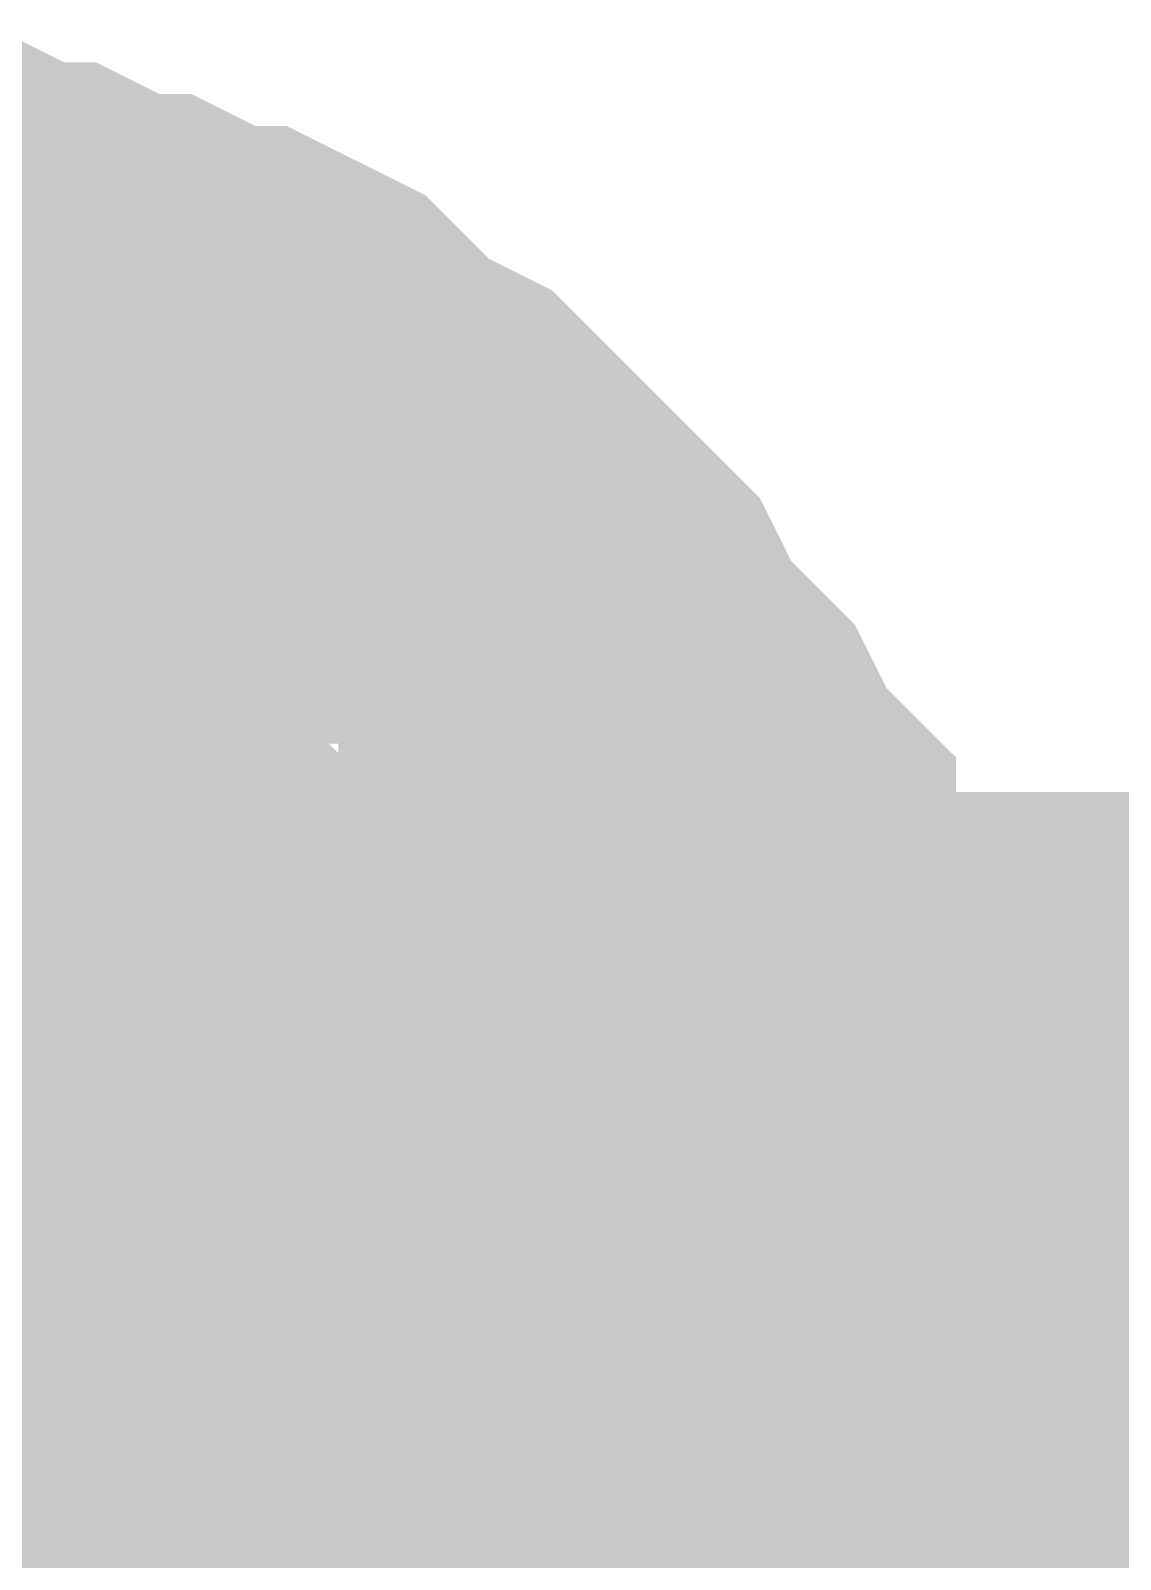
# Model space of a CAD drawing. Header units: inches. Extents: x 0 to 841, y 0 to 594.
# Drawn here: x 295.197 to 295.968, y 62.313 to 63.395 of the extents above; entities that cross this region are included whole.
import ezdxf

# ---------------------------------------------------------------- set-up
doc = ezdxf.new("R2010")
doc.units = ezdxf.units.IN
doc.layers.add('Sheet', color=255, linetype='Continuous')

msp = doc.modelspace()

# ---------------------------------------------------------------- linework, layer by layer
at = {"layer": 'Sheet'}
for points in [[(295.0282, 63.245, 0.2997, 0.2997, 0), (295.0731, 63.245, 0.2997, 0.2997, 0), (295.0956, 63.245, 0.2997, 0.2997, 0), (295.1405, 63.245, 0.2997, 0.2997, 0), (295.1854, 63.2225, 0.2997, 0.2997, 0), (295.2079, 63.2225, 0.2997, 0.2997, 0), (295.2528, 63.2001, 0.2997, 0.2997, 0), (295.2753, 63.2001, 0.2997, 0.2997, 0), (295.3202, 63.1776, 0.2997, 0.2997, 0), (295.3426, 63.1776, 0.2997, 0.2997, 0), (295.3876, 63.1552, 0.2997, 0.2997, 0), (295.41, 63.1327, 0.2997, 0.2997, 0), (295.4325, 63.1103, 0.2997, 0.2997, 0), (295.4774, 63.0878, 0.2997, 0.2997, 0), (295.4998, 63.0653, 0.2997, 0.2997, 0), (295.5223, 63.0429, 0.2997, 0.2997, 0), (295.5448, 63.0204, 0.2997, 0.2997, 0), (295.5672, 62.998, 0.2997, 0.2997, 0), (295.5897, 62.9755, 0.2997, 0.2997, 0), (295.6121, 62.9306, 0.2997, 0.2997, 0), (295.6346, 62.9081, 0.2997, 0.2997, 0), (295.657, 62.8857, 0.2997, 0.2997, 0), (295.6795, 62.8407, 0.2997, 0.2997, 0), (295.702, 62.8183, 0.2997, 0.2997, 0), (295.702, 62.7734, 0.2997, 0.2997, 0), (295.7244, 62.7509, 0.2997, 0.2997, 0), (295.7244, 62.706, 0.2997, 0.2997, 0), (295.7469, 62.6835, 0.2997, 0.2997, 0), (295.7469, 62.6386, 0.2997, 0.2997, 0), (295.7693, 62.5937, 0.2997, 0.2997, 0), (295.7693, 62.5712, 0.2997, 0.2997, 0), (295.7693, 62.5263, 0.2997, 0.2997, 0), (295.7693, 62.4814, 0.2997, 0.2997, 0)], [(295.0282, 63.245, 0.2997, 0.2997, 0), (295.0731, 63.245, 0.2997, 0.2997, 0), (295.0956, 63.245, 0.2997, 0.2997, 0), (295.1405, 63.245, 0.2997, 0.2997, 0), (295.1854, 63.2225, 0.2997, 0.2997, 0), (295.2079, 63.2225, 0.2997, 0.2997, 0), (295.2528, 63.2001, 0.2997, 0.2997, 0), (295.2753, 63.2001, 0.2997, 0.2997, 0), (295.3202, 63.1776, 0.2997, 0.2997, 0), (295.3426, 63.1776, 0.2997, 0.2997, 0), (295.3876, 63.1552, 0.2997, 0.2997, 0), (295.41, 63.1327, 0.2997, 0.2997, 0), (295.4325, 63.1103, 0.2997, 0.2997, 0), (295.4774, 63.0878, 0.2997, 0.2997, 0), (295.4998, 63.0653, 0.2997, 0.2997, 0), (295.5223, 63.0429, 0.2997, 0.2997, 0), (295.5448, 63.0204, 0.2997, 0.2997, 0), (295.5672, 62.998, 0.2997, 0.2997, 0), (295.5897, 62.9755, 0.2997, 0.2997, 0), (295.6121, 62.9306, 0.2997, 0.2997, 0), (295.6346, 62.9081, 0.2997, 0.2997, 0), (295.657, 62.8857, 0.2997, 0.2997, 0), (295.6795, 62.8407, 0.2997, 0.2997, 0), (295.702, 62.8183, 0.2997, 0.2997, 0), (295.702, 62.7734, 0.2997, 0.2997, 0), (295.7244, 62.7509, 0.2997, 0.2997, 0), (295.7244, 62.706, 0.2997, 0.2997, 0), (295.7469, 62.6835, 0.2997, 0.2997, 0), (295.7469, 62.6386, 0.2997, 0.2997, 0), (295.7693, 62.5937, 0.2997, 0.2997, 0), (295.7693, 62.5712, 0.2997, 0.2997, 0), (295.7693, 62.5263, 0.2997, 0.2997, 0), (295.7693, 62.4814, 0.2997, 0.2997, 0)], [(295.0282, 63.245, 0.2997, 0.2997, 0), (295.0731, 63.245, 0.2997, 0.2997, 0), (295.0956, 63.245, 0.2997, 0.2997, 0), (295.1405, 63.245, 0.2997, 0.2997, 0), (295.1854, 63.2225, 0.2997, 0.2997, 0), (295.2079, 63.2225, 0.2997, 0.2997, 0), (295.2528, 63.2001, 0.2997, 0.2997, 0), (295.2753, 63.2001, 0.2997, 0.2997, 0), (295.3202, 63.1776, 0.2997, 0.2997, 0), (295.3426, 63.1776, 0.2997, 0.2997, 0), (295.3876, 63.1552, 0.2997, 0.2997, 0), (295.41, 63.1327, 0.2997, 0.2997, 0), (295.4325, 63.1103, 0.2997, 0.2997, 0), (295.4774, 63.0878, 0.2997, 0.2997, 0), (295.4998, 63.0653, 0.2997, 0.2997, 0), (295.5223, 63.0429, 0.2997, 0.2997, 0), (295.5448, 63.0204, 0.2997, 0.2997, 0), (295.5672, 62.998, 0.2997, 0.2997, 0), (295.5897, 62.9755, 0.2997, 0.2997, 0), (295.6121, 62.9306, 0.2997, 0.2997, 0), (295.6346, 62.9081, 0.2997, 0.2997, 0), (295.657, 62.8857, 0.2997, 0.2997, 0), (295.6795, 62.8407, 0.2997, 0.2997, 0), (295.702, 62.8183, 0.2997, 0.2997, 0), (295.702, 62.7734, 0.2997, 0.2997, 0), (295.7244, 62.7509, 0.2997, 0.2997, 0), (295.7244, 62.706, 0.2997, 0.2997, 0), (295.7469, 62.6835, 0.2997, 0.2997, 0), (295.7469, 62.6386, 0.2997, 0.2997, 0), (295.7693, 62.5937, 0.2997, 0.2997, 0), (295.7693, 62.5712, 0.2997, 0.2997, 0), (295.7693, 62.5263, 0.2997, 0.2997, 0), (295.7693, 62.4814, 0.2997, 0.2997, 0)], [(295.0282, 63.245, 0.2997, 0.2997, 0), (295.0731, 63.245, 0.2997, 0.2997, 0), (295.0956, 63.245, 0.2997, 0.2997, 0), (295.1405, 63.245, 0.2997, 0.2997, 0), (295.1854, 63.2225, 0.2997, 0.2997, 0), (295.2079, 63.2225, 0.2997, 0.2997, 0), (295.2528, 63.2001, 0.2997, 0.2997, 0), (295.2753, 63.2001, 0.2997, 0.2997, 0), (295.3202, 63.1776, 0.2997, 0.2997, 0), (295.3426, 63.1776, 0.2997, 0.2997, 0), (295.3876, 63.1552, 0.2997, 0.2997, 0), (295.41, 63.1327, 0.2997, 0.2997, 0), (295.4325, 63.1103, 0.2997, 0.2997, 0), (295.4774, 63.0878, 0.2997, 0.2997, 0), (295.4998, 63.0653, 0.2997, 0.2997, 0), (295.5223, 63.0429, 0.2997, 0.2997, 0), (295.5448, 63.0204, 0.2997, 0.2997, 0), (295.5672, 62.998, 0.2997, 0.2997, 0), (295.5897, 62.9755, 0.2997, 0.2997, 0), (295.6121, 62.9306, 0.2997, 0.2997, 0), (295.6346, 62.9081, 0.2997, 0.2997, 0), (295.657, 62.8857, 0.2997, 0.2997, 0), (295.6795, 62.8407, 0.2997, 0.2997, 0), (295.702, 62.8183, 0.2997, 0.2997, 0), (295.702, 62.7734, 0.2997, 0.2997, 0), (295.7244, 62.7509, 0.2997, 0.2997, 0), (295.7244, 62.706, 0.2997, 0.2997, 0), (295.7469, 62.6835, 0.2997, 0.2997, 0), (295.7469, 62.6386, 0.2997, 0.2997, 0), (295.7693, 62.5937, 0.2997, 0.2997, 0), (295.7693, 62.5712, 0.2997, 0.2997, 0), (295.7693, 62.5263, 0.2997, 0.2997, 0), (295.7693, 62.4814, 0.2997, 0.2997, 0)], [(295.1405, 63.245, 0.0991, 0.0991, 0), (295.1854, 63.2225, 0.0991, 0.0991, 0), (295.2079, 63.2225, 0.0991, 0.0991, 0), (295.2528, 63.2001, 0.0991, 0.0991, 0), (295.2753, 63.2001, 0.0991, 0.0991, 0), (295.3202, 63.1776, 0.0991, 0.0991, 0), (295.3426, 63.1776, 0.0991, 0.0991, 0), (295.3876, 63.1552, 0.0991, 0.0991, 0), (295.41, 63.1327, 0.0991, 0.0991, 0), (295.4325, 63.1103, 0.0991, 0.0991, 0), (295.4774, 63.0878, 0.0991, 0.0991, 0), (295.4998, 63.0653, 0.0991, 0.0991, 0), (295.5223, 63.0429, 0.0991, 0.0991, 0), (295.5448, 63.0204, 0.0991, 0.0991, 0), (295.5672, 62.998, 0.0991, 0.0991, 0), (295.5897, 62.9755, 0.0991, 0.0991, 0), (295.6121, 62.9306, 0.0991, 0.0991, 0), (295.6346, 62.9081, 0.0991, 0.0991, 0), (295.657, 62.8857, 0.0991, 0.0991, 0), (295.6795, 62.8407, 0.0991, 0.0991, 0), (295.702, 62.8183, 0.0991, 0.0991, 0), (295.702, 62.7734, 0.0991, 0.0991, 0), (295.7244, 62.7509, 0.0991, 0.0991, 0), (295.7244, 62.706, 0.0991, 0.0991, 0), (295.7469, 62.6835, 0.0991, 0.0991, 0), (295.7469, 62.6386, 0.0991, 0.0991, 0), (295.7693, 62.5937, 0.0991, 0.0991, 0), (295.7693, 62.5712, 0.0991, 0.0991, 0), (295.7693, 62.5263, 0.0991, 0.0991, 0), (295.7693, 62.4814, 0.0991, 0.0991, 0)], [(295.1405, 63.245, 0.0991, 0.0991, 0), (295.1854, 63.2225, 0.0991, 0.0991, 0), (295.2079, 63.2225, 0.0991, 0.0991, 0), (295.2528, 63.2001, 0.0991, 0.0991, 0), (295.2753, 63.2001, 0.0991, 0.0991, 0), (295.3202, 63.1776, 0.0991, 0.0991, 0), (295.3426, 63.1776, 0.0991, 0.0991, 0), (295.3876, 63.1552, 0.0991, 0.0991, 0), (295.41, 63.1327, 0.0991, 0.0991, 0), (295.4325, 63.1103, 0.0991, 0.0991, 0), (295.4774, 63.0878, 0.0991, 0.0991, 0), (295.4998, 63.0653, 0.0991, 0.0991, 0), (295.5223, 63.0429, 0.0991, 0.0991, 0), (295.5448, 63.0204, 0.0991, 0.0991, 0), (295.5672, 62.998, 0.0991, 0.0991, 0), (295.5897, 62.9755, 0.0991, 0.0991, 0), (295.6121, 62.9306, 0.0991, 0.0991, 0), (295.6346, 62.9081, 0.0991, 0.0991, 0), (295.657, 62.8857, 0.0991, 0.0991, 0), (295.6795, 62.8407, 0.0991, 0.0991, 0), (295.702, 62.8183, 0.0991, 0.0991, 0), (295.702, 62.7734, 0.0991, 0.0991, 0), (295.7244, 62.7509, 0.0991, 0.0991, 0), (295.7244, 62.706, 0.0991, 0.0991, 0), (295.7469, 62.6835, 0.0991, 0.0991, 0), (295.7469, 62.6386, 0.0991, 0.0991, 0), (295.7693, 62.5937, 0.0991, 0.0991, 0), (295.7693, 62.5712, 0.0991, 0.0991, 0), (295.7693, 62.5263, 0.0991, 0.0991, 0), (295.7693, 62.4814, 0.0991, 0.0991, 0)], [(295.1405, 63.245, 0.0991, 0.0991, 0), (295.1854, 63.2225, 0.0991, 0.0991, 0), (295.2079, 63.2225, 0.0991, 0.0991, 0), (295.2528, 63.2001, 0.0991, 0.0991, 0), (295.2753, 63.2001, 0.0991, 0.0991, 0), (295.3202, 63.1776, 0.0991, 0.0991, 0), (295.3426, 63.1776, 0.0991, 0.0991, 0), (295.3876, 63.1552, 0.0991, 0.0991, 0), (295.41, 63.1327, 0.0991, 0.0991, 0), (295.4325, 63.1103, 0.0991, 0.0991, 0), (295.4774, 63.0878, 0.0991, 0.0991, 0), (295.4998, 63.0653, 0.0991, 0.0991, 0), (295.5223, 63.0429, 0.0991, 0.0991, 0), (295.5448, 63.0204, 0.0991, 0.0991, 0), (295.5672, 62.998, 0.0991, 0.0991, 0), (295.5897, 62.9755, 0.0991, 0.0991, 0), (295.6121, 62.9306, 0.0991, 0.0991, 0), (295.6346, 62.9081, 0.0991, 0.0991, 0), (295.657, 62.8857, 0.0991, 0.0991, 0), (295.6795, 62.8407, 0.0991, 0.0991, 0), (295.702, 62.8183, 0.0991, 0.0991, 0), (295.702, 62.7734, 0.0991, 0.0991, 0), (295.7244, 62.7509, 0.0991, 0.0991, 0), (295.7244, 62.706, 0.0991, 0.0991, 0), (295.7469, 62.6835, 0.0991, 0.0991, 0), (295.7469, 62.6386, 0.0991, 0.0991, 0), (295.7693, 62.5937, 0.0991, 0.0991, 0), (295.7693, 62.5712, 0.0991, 0.0991, 0), (295.7693, 62.5263, 0.0991, 0.0991, 0), (295.7693, 62.4814, 0.0991, 0.0991, 0)], [(295.1405, 63.245, 0.0991, 0.0991, 0), (295.1854, 63.2225, 0.0991, 0.0991, 0), (295.2079, 63.2225, 0.0991, 0.0991, 0), (295.2528, 63.2001, 0.0991, 0.0991, 0), (295.2753, 63.2001, 0.0991, 0.0991, 0), (295.3202, 63.1776, 0.0991, 0.0991, 0), (295.3426, 63.1776, 0.0991, 0.0991, 0), (295.3876, 63.1552, 0.0991, 0.0991, 0), (295.41, 63.1327, 0.0991, 0.0991, 0), (295.4325, 63.1103, 0.0991, 0.0991, 0), (295.4774, 63.0878, 0.0991, 0.0991, 0), (295.4998, 63.0653, 0.0991, 0.0991, 0), (295.5223, 63.0429, 0.0991, 0.0991, 0), (295.5448, 63.0204, 0.0991, 0.0991, 0), (295.5672, 62.998, 0.0991, 0.0991, 0), (295.5897, 62.9755, 0.0991, 0.0991, 0), (295.6121, 62.9306, 0.0991, 0.0991, 0), (295.6346, 62.9081, 0.0991, 0.0991, 0), (295.657, 62.8857, 0.0991, 0.0991, 0), (295.6795, 62.8407, 0.0991, 0.0991, 0), (295.702, 62.8183, 0.0991, 0.0991, 0), (295.702, 62.7734, 0.0991, 0.0991, 0), (295.7244, 62.7509, 0.0991, 0.0991, 0), (295.7244, 62.706, 0.0991, 0.0991, 0), (295.7469, 62.6835, 0.0991, 0.0991, 0), (295.7469, 62.6386, 0.0991, 0.0991, 0), (295.7693, 62.5937, 0.0991, 0.0991, 0), (295.7693, 62.5712, 0.0991, 0.0991, 0), (295.7693, 62.5263, 0.0991, 0.0991, 0), (295.7693, 62.4814, 0.0991, 0.0991, 0)], [(295.0282, 62.998, 0.2997, 0.2997, 0), (295.0507, 62.998, 0.2997, 0.2997, 0), (295.0731, 62.998, 0.2997, 0.2997, 0), (295.0956, 62.998, 0.2997, 0.2997, 0), (295.1181, 62.998, 0.2997, 0.2997, 0), (295.1405, 62.9755, 0.2997, 0.2997, 0), (295.163, 62.9755, 0.2997, 0.2997, 0), (295.2079, 62.9755, 0.2997, 0.2997, 0), (295.2303, 62.953, 0.2997, 0.2997, 0), (295.2303, 62.953, 0.2997, 0.2997, 0), (295.2528, 62.9306, 0.2997, 0.2997, 0), (295.2753, 62.9306, 0.2997, 0.2997, 0), (295.2977, 62.9081, 0.2997, 0.2997, 0), (295.3202, 62.9081, 0.2997, 0.2997, 0), (295.3426, 62.8857, 0.2997, 0.2997, 0), (295.3651, 62.8632, 0.2997, 0.2997, 0), (295.3651, 62.8407, 0.2997, 0.2997, 0), (295.3876, 62.8407, 0.2997, 0.2997, 0), (295.41, 62.8183, 0.2997, 0.2997, 0), (295.4325, 62.7958, 0.2997, 0.2997, 0), (295.4325, 62.7734, 0.2997, 0.2997, 0), (295.4549, 62.7509, 0.2997, 0.2997, 0), (295.4549, 62.7284, 0.2997, 0.2997, 0), (295.4774, 62.706, 0.2997, 0.2997, 0), (295.4774, 62.6835, 0.2997, 0.2997, 0), (295.4998, 62.6611, 0.2997, 0.2997, 0), (295.4998, 62.6386, 0.2997, 0.2997, 0), (295.4998, 62.6162, 0.2997, 0.2997, 0), (295.5223, 62.5937, 0.2997, 0.2997, 0), (295.5223, 62.5712, 0.2997, 0.2997, 0), (295.5223, 62.5263, 0.2997, 0.2997, 0), (295.5223, 62.5039, 0.2997, 0.2997, 0), (295.5223, 62.4814, 0.2997, 0.2997, 0)], [(295.0282, 62.998, 0.2997, 0.2997, 0), (295.0507, 62.998, 0.2997, 0.2997, 0), (295.0731, 62.998, 0.2997, 0.2997, 0), (295.0956, 62.998, 0.2997, 0.2997, 0), (295.1181, 62.998, 0.2997, 0.2997, 0), (295.1405, 62.9755, 0.2997, 0.2997, 0), (295.163, 62.9755, 0.2997, 0.2997, 0), (295.2079, 62.9755, 0.2997, 0.2997, 0), (295.2303, 62.953, 0.2997, 0.2997, 0), (295.2303, 62.953, 0.2997, 0.2997, 0), (295.2528, 62.9306, 0.2997, 0.2997, 0), (295.2753, 62.9306, 0.2997, 0.2997, 0), (295.2977, 62.9081, 0.2997, 0.2997, 0), (295.3202, 62.9081, 0.2997, 0.2997, 0), (295.3426, 62.8857, 0.2997, 0.2997, 0), (295.3651, 62.8632, 0.2997, 0.2997, 0), (295.3651, 62.8407, 0.2997, 0.2997, 0), (295.3876, 62.8407, 0.2997, 0.2997, 0), (295.41, 62.8183, 0.2997, 0.2997, 0), (295.4325, 62.7958, 0.2997, 0.2997, 0), (295.4325, 62.7734, 0.2997, 0.2997, 0), (295.4549, 62.7509, 0.2997, 0.2997, 0), (295.4549, 62.7284, 0.2997, 0.2997, 0), (295.4774, 62.706, 0.2997, 0.2997, 0), (295.4774, 62.6835, 0.2997, 0.2997, 0), (295.4998, 62.6611, 0.2997, 0.2997, 0), (295.4998, 62.6386, 0.2997, 0.2997, 0), (295.4998, 62.6162, 0.2997, 0.2997, 0), (295.5223, 62.5937, 0.2997, 0.2997, 0), (295.5223, 62.5712, 0.2997, 0.2997, 0), (295.5223, 62.5263, 0.2997, 0.2997, 0), (295.5223, 62.5039, 0.2997, 0.2997, 0), (295.5223, 62.4814, 0.2997, 0.2997, 0)], [(295.0282, 62.998, 0.2997, 0.2997, 0), (295.0507, 62.998, 0.2997, 0.2997, 0), (295.0731, 62.998, 0.2997, 0.2997, 0), (295.0956, 62.998, 0.2997, 0.2997, 0), (295.1181, 62.998, 0.2997, 0.2997, 0), (295.1405, 62.9755, 0.2997, 0.2997, 0), (295.163, 62.9755, 0.2997, 0.2997, 0), (295.2079, 62.9755, 0.2997, 0.2997, 0), (295.2303, 62.953, 0.2997, 0.2997, 0), (295.2303, 62.953, 0.2997, 0.2997, 0), (295.2528, 62.9306, 0.2997, 0.2997, 0), (295.2753, 62.9306, 0.2997, 0.2997, 0), (295.2977, 62.9081, 0.2997, 0.2997, 0), (295.3202, 62.9081, 0.2997, 0.2997, 0), (295.3426, 62.8857, 0.2997, 0.2997, 0), (295.3651, 62.8632, 0.2997, 0.2997, 0), (295.3651, 62.8407, 0.2997, 0.2997, 0), (295.3876, 62.8407, 0.2997, 0.2997, 0), (295.41, 62.8183, 0.2997, 0.2997, 0), (295.4325, 62.7958, 0.2997, 0.2997, 0), (295.4325, 62.7734, 0.2997, 0.2997, 0), (295.4549, 62.7509, 0.2997, 0.2997, 0), (295.4549, 62.7284, 0.2997, 0.2997, 0), (295.4774, 62.706, 0.2997, 0.2997, 0), (295.4774, 62.6835, 0.2997, 0.2997, 0), (295.4998, 62.6611, 0.2997, 0.2997, 0), (295.4998, 62.6386, 0.2997, 0.2997, 0), (295.4998, 62.6162, 0.2997, 0.2997, 0), (295.5223, 62.5937, 0.2997, 0.2997, 0), (295.5223, 62.5712, 0.2997, 0.2997, 0), (295.5223, 62.5263, 0.2997, 0.2997, 0), (295.5223, 62.5039, 0.2997, 0.2997, 0), (295.5223, 62.4814, 0.2997, 0.2997, 0)], [(295.1405, 62.9755, 0.0991, 0.0991, 0), (295.163, 62.9755, 0.0991, 0.0991, 0), (295.2079, 62.9755, 0.0991, 0.0991, 0), (295.2303, 62.953, 0.0991, 0.0991, 0), (295.2303, 62.953, 0.0991, 0.0991, 0), (295.2528, 62.9306, 0.0991, 0.0991, 0), (295.2753, 62.9306, 0.0991, 0.0991, 0), (295.2977, 62.9081, 0.0991, 0.0991, 0), (295.3202, 62.9081, 0.0991, 0.0991, 0), (295.3426, 62.8857, 0.0991, 0.0991, 0), (295.3651, 62.8632, 0.0991, 0.0991, 0), (295.3651, 62.8407, 0.0991, 0.0991, 0), (295.3876, 62.8407, 0.0991, 0.0991, 0), (295.41, 62.8183, 0.0991, 0.0991, 0), (295.4325, 62.7958, 0.0991, 0.0991, 0), (295.4325, 62.7734, 0.0991, 0.0991, 0), (295.4549, 62.7509, 0.0991, 0.0991, 0), (295.4549, 62.7284, 0.0991, 0.0991, 0), (295.4774, 62.706, 0.0991, 0.0991, 0), (295.4774, 62.6835, 0.0991, 0.0991, 0), (295.4998, 62.6611, 0.0991, 0.0991, 0), (295.4998, 62.6386, 0.0991, 0.0991, 0), (295.4998, 62.6162, 0.0991, 0.0991, 0), (295.5223, 62.5937, 0.0991, 0.0991, 0), (295.5223, 62.5712, 0.0991, 0.0991, 0), (295.5223, 62.5263, 0.0991, 0.0991, 0), (295.5223, 62.5039, 0.0991, 0.0991, 0), (295.5223, 62.4814, 0.0991, 0.0991, 0)], [(295.1405, 62.9755, 0.0991, 0.0991, 0), (295.163, 62.9755, 0.0991, 0.0991, 0), (295.2079, 62.9755, 0.0991, 0.0991, 0), (295.2303, 62.953, 0.0991, 0.0991, 0), (295.2303, 62.953, 0.0991, 0.0991, 0), (295.2528, 62.9306, 0.0991, 0.0991, 0), (295.2753, 62.9306, 0.0991, 0.0991, 0), (295.2977, 62.9081, 0.0991, 0.0991, 0), (295.3202, 62.9081, 0.0991, 0.0991, 0), (295.3426, 62.8857, 0.0991, 0.0991, 0), (295.3651, 62.8632, 0.0991, 0.0991, 0), (295.3651, 62.8407, 0.0991, 0.0991, 0), (295.3876, 62.8407, 0.0991, 0.0991, 0), (295.41, 62.8183, 0.0991, 0.0991, 0), (295.4325, 62.7958, 0.0991, 0.0991, 0), (295.4325, 62.7734, 0.0991, 0.0991, 0), (295.4549, 62.7509, 0.0991, 0.0991, 0), (295.4549, 62.7284, 0.0991, 0.0991, 0), (295.4774, 62.706, 0.0991, 0.0991, 0), (295.4774, 62.6835, 0.0991, 0.0991, 0), (295.4998, 62.6611, 0.0991, 0.0991, 0), (295.4998, 62.6386, 0.0991, 0.0991, 0), (295.4998, 62.6162, 0.0991, 0.0991, 0), (295.5223, 62.5937, 0.0991, 0.0991, 0), (295.5223, 62.5712, 0.0991, 0.0991, 0), (295.5223, 62.5263, 0.0991, 0.0991, 0), (295.5223, 62.5039, 0.0991, 0.0991, 0), (295.5223, 62.4814, 0.0991, 0.0991, 0)], [(295.1405, 62.9755, 0.0991, 0.0991, 0), (295.163, 62.9755, 0.0991, 0.0991, 0), (295.2079, 62.9755, 0.0991, 0.0991, 0), (295.2303, 62.953, 0.0991, 0.0991, 0), (295.2303, 62.953, 0.0991, 0.0991, 0), (295.2528, 62.9306, 0.0991, 0.0991, 0), (295.2753, 62.9306, 0.0991, 0.0991, 0), (295.2977, 62.9081, 0.0991, 0.0991, 0), (295.3202, 62.9081, 0.0991, 0.0991, 0), (295.3426, 62.8857, 0.0991, 0.0991, 0), (295.3651, 62.8632, 0.0991, 0.0991, 0), (295.3651, 62.8407, 0.0991, 0.0991, 0), (295.3876, 62.8407, 0.0991, 0.0991, 0), (295.41, 62.8183, 0.0991, 0.0991, 0), (295.4325, 62.7958, 0.0991, 0.0991, 0), (295.4325, 62.7734, 0.0991, 0.0991, 0), (295.4549, 62.7509, 0.0991, 0.0991, 0), (295.4549, 62.7284, 0.0991, 0.0991, 0), (295.4774, 62.706, 0.0991, 0.0991, 0), (295.4774, 62.6835, 0.0991, 0.0991, 0), (295.4998, 62.6611, 0.0991, 0.0991, 0), (295.4998, 62.6386, 0.0991, 0.0991, 0), (295.4998, 62.6162, 0.0991, 0.0991, 0), (295.5223, 62.5937, 0.0991, 0.0991, 0), (295.5223, 62.5712, 0.0991, 0.0991, 0), (295.5223, 62.5263, 0.0991, 0.0991, 0), (295.5223, 62.5039, 0.0991, 0.0991, 0), (295.5223, 62.4814, 0.0991, 0.0991, 0)], [(290.0201, 62.4814, 0.7493, 0.7493, 0), (295.0282, 62.4814, 0.7493, 0.7493, 0)], [(295.0282, 62.4814, 0.7493, 0.7493, 0), (295.0282, 59.9884, 0.7493, 0.7493, 0)], [(310.0076, 62.4814, 0.7493, 0.7493, 0), (295.0282, 62.4814, 0.7493, 0.7493, 0)], [(295.5223, 62.4814, 0.2997, 0.2997, 0), (295.5223, 62.4589, 0.2997, 0.2997, 0), (295.5223, 62.4365, 0.2997, 0.2997, 0), (295.5223, 62.414, 0.2997, 0.2997, 0), (295.5223, 62.3916, 0.2997, 0.2997, 0), (295.4998, 62.3691, 0.2997, 0.2997, 0), (295.4998, 62.3466, 0.2997, 0.2997, 0), (295.4998, 62.3017, 0.2997, 0.2997, 0), (295.4774, 62.3017, 0.2997, 0.2997, 0), (295.4774, 62.2793, 0.2997, 0.2997, 0), (295.4549, 62.2568, 0.2997, 0.2997, 0), (295.4549, 62.2343, 0.2997, 0.2997, 0), (295.4325, 62.2119, 0.2997, 0.2997, 0), (295.4325, 62.1894, 0.2997, 0.2997, 0), (295.41, 62.167, 0.2997, 0.2997, 0), (295.3876, 62.1445, 0.2997, 0.2997, 0)], [(295.5223, 62.4814, 0.2997, 0.2997, 0), (295.5223, 62.4589, 0.2997, 0.2997, 0), (295.5223, 62.4365, 0.2997, 0.2997, 0), (295.5223, 62.414, 0.2997, 0.2997, 0), (295.5223, 62.3916, 0.2997, 0.2997, 0), (295.4998, 62.3691, 0.2997, 0.2997, 0), (295.4998, 62.3466, 0.2997, 0.2997, 0), (295.4998, 62.3017, 0.2997, 0.2997, 0), (295.4774, 62.3017, 0.2997, 0.2997, 0), (295.4774, 62.2793, 0.2997, 0.2997, 0), (295.4549, 62.2568, 0.2997, 0.2997, 0), (295.4549, 62.2343, 0.2997, 0.2997, 0), (295.4325, 62.2119, 0.2997, 0.2997, 0), (295.4325, 62.1894, 0.2997, 0.2997, 0), (295.41, 62.167, 0.2997, 0.2997, 0), (295.3876, 62.1445, 0.2997, 0.2997, 0)], [(295.5223, 62.4814, 0.2997, 0.2997, 0), (295.5223, 62.4589, 0.2997, 0.2997, 0), (295.5223, 62.4365, 0.2997, 0.2997, 0), (295.5223, 62.414, 0.2997, 0.2997, 0), (295.5223, 62.3916, 0.2997, 0.2997, 0), (295.4998, 62.3691, 0.2997, 0.2997, 0), (295.4998, 62.3466, 0.2997, 0.2997, 0), (295.4998, 62.3017, 0.2997, 0.2997, 0), (295.4774, 62.3017, 0.2997, 0.2997, 0), (295.4774, 62.2793, 0.2997, 0.2997, 0), (295.4549, 62.2568, 0.2997, 0.2997, 0), (295.4549, 62.2343, 0.2997, 0.2997, 0), (295.4325, 62.2119, 0.2997, 0.2997, 0), (295.4325, 62.1894, 0.2997, 0.2997, 0), (295.41, 62.167, 0.2997, 0.2997, 0), (295.3876, 62.1445, 0.2997, 0.2997, 0)], [(295.5223, 62.4814, 0.2997, 0.2997, 0), (295.5223, 62.4814, 0.2997, 0.2997, 0), (295.5223, 62.4814, 0.2997, 0.2997, 0), (295.5223, 62.4814, 0.2997, 0.2997, 0), (295.5223, 62.4814, 0.2997, 0.2997, 0), (295.5223, 62.4814, 0.2997, 0.2997, 0), (295.5223, 62.4814, 0.2997, 0.2997, 0), (295.5223, 62.4814, 0.2997, 0.2997, 0), (295.5223, 62.4814, 0.2997, 0.2997, 0), (295.5223, 62.4814, 0.2997, 0.2997, 0), (295.5223, 62.4814, 0.2997, 0.2997, 0), (295.5223, 62.4814, 0.2997, 0.2997, 0), (295.5223, 62.4814, 0.2997, 0.2997, 0), (295.5223, 62.4814, 0.2997, 0.2997, 0), (295.5223, 62.4814, 0.2997, 0.2997, 0), (295.5223, 62.4814, 0.2997, 0.2997, 0), (295.5223, 62.4814, 0.2997, 0.2997, 0), (295.5223, 62.4814, 0.2997, 0.2997, 0), (295.5223, 62.4814, 0.2997, 0.2997, 0), (295.5223, 62.4814, 0.2997, 0.2997, 0), (295.5223, 62.4814, 0.2997, 0.2997, 0), (295.5223, 62.4814, 0.2997, 0.2997, 0), (295.5223, 62.4814, 0.2997, 0.2997, 0), (295.5223, 62.4814, 0.2997, 0.2997, 0), (295.5223, 62.4814, 0.2997, 0.2997, 0), (295.5223, 62.4814, 0.2997, 0.2997, 0), (295.5223, 62.4814, 0.2997, 0.2997, 0), (295.5223, 62.4814, 0.2997, 0.2997, 0), (295.5223, 62.4814, 0.2997, 0.2997, 0), (295.5223, 62.4814, 0.2997, 0.2997, 0), (295.5223, 62.4814, 0.2997, 0.2997, 0), (295.5223, 62.4814, 0.2997, 0.2997, 0), (295.5223, 62.4814, 0.2997, 0.2997, 0)], [(295.5223, 62.4814, 0.2997, 0.2997, 0), (295.5223, 62.4814, 0.2997, 0.2997, 0)], [(295.5223, 62.4814, 0.2997, 0.2997, 0), (295.5223, 62.4814, 0.2997, 0.2997, 0), (295.5223, 62.4814, 0.2997, 0.2997, 0), (295.5223, 62.4814, 0.2997, 0.2997, 0), (295.5223, 62.4814, 0.2997, 0.2997, 0), (295.5223, 62.4814, 0.2997, 0.2997, 0), (295.5223, 62.4814, 0.2997, 0.2997, 0), (295.5223, 62.4814, 0.2997, 0.2997, 0), (295.5223, 62.4814, 0.2997, 0.2997, 0), (295.5223, 62.4814, 0.2997, 0.2997, 0), (295.5223, 62.4814, 0.2997, 0.2997, 0), (295.5223, 62.4814, 0.2997, 0.2997, 0), (295.5223, 62.4814, 0.2997, 0.2997, 0), (295.5223, 62.4814, 0.2997, 0.2997, 0), (295.5223, 62.4814, 0.2997, 0.2997, 0), (295.5223, 62.4814, 0.2997, 0.2997, 0), (295.5223, 62.4814, 0.2997, 0.2997, 0), (295.5223, 62.4814, 0.2997, 0.2997, 0), (295.5223, 62.4814, 0.2997, 0.2997, 0), (295.5223, 62.4814, 0.2997, 0.2997, 0), (295.5223, 62.4814, 0.2997, 0.2997, 0), (295.5223, 62.4814, 0.2997, 0.2997, 0), (295.5223, 62.4814, 0.2997, 0.2997, 0), (295.5223, 62.4814, 0.2997, 0.2997, 0), (295.5223, 62.4814, 0.2997, 0.2997, 0), (295.5223, 62.4814, 0.2997, 0.2997, 0), (295.5223, 62.4814, 0.2997, 0.2997, 0), (295.5223, 62.4814, 0.2997, 0.2997, 0), (295.5223, 62.4814, 0.2997, 0.2997, 0), (295.5223, 62.4814, 0.2997, 0.2997, 0), (295.5223, 62.4814, 0.2997, 0.2997, 0), (295.5223, 62.4814, 0.2997, 0.2997, 0), (295.5223, 62.4814, 0.2997, 0.2997, 0)], [(295.5223, 62.4814, 0.2997, 0.2997, 0), (295.5223, 62.4814, 0.2997, 0.2997, 0)], [(295.5223, 62.4814, 0.2997, 0.2997, 0), (295.5223, 62.4814, 0.2997, 0.2997, 0), (295.5223, 62.4814, 0.2997, 0.2997, 0), (295.5223, 62.4814, 0.2997, 0.2997, 0), (295.5223, 62.4814, 0.2997, 0.2997, 0), (295.5223, 62.4814, 0.2997, 0.2997, 0), (295.5223, 62.4814, 0.2997, 0.2997, 0), (295.5223, 62.4814, 0.2997, 0.2997, 0), (295.5223, 62.4814, 0.2997, 0.2997, 0), (295.5223, 62.4814, 0.2997, 0.2997, 0), (295.5223, 62.4814, 0.2997, 0.2997, 0), (295.5223, 62.4814, 0.2997, 0.2997, 0), (295.5223, 62.4814, 0.2997, 0.2997, 0), (295.5223, 62.4814, 0.2997, 0.2997, 0), (295.5223, 62.4814, 0.2997, 0.2997, 0), (295.5223, 62.4814, 0.2997, 0.2997, 0), (295.5223, 62.4814, 0.2997, 0.2997, 0), (295.5223, 62.4814, 0.2997, 0.2997, 0), (295.5223, 62.4814, 0.2997, 0.2997, 0), (295.5223, 62.4814, 0.2997, 0.2997, 0), (295.5223, 62.4814, 0.2997, 0.2997, 0), (295.5223, 62.4814, 0.2997, 0.2997, 0), (295.5223, 62.4814, 0.2997, 0.2997, 0), (295.5223, 62.4814, 0.2997, 0.2997, 0), (295.5223, 62.4814, 0.2997, 0.2997, 0), (295.5223, 62.4814, 0.2997, 0.2997, 0), (295.5223, 62.4814, 0.2997, 0.2997, 0), (295.5223, 62.4814, 0.2997, 0.2997, 0), (295.5223, 62.4814, 0.2997, 0.2997, 0), (295.5223, 62.4814, 0.2997, 0.2997, 0), (295.5223, 62.4814, 0.2997, 0.2997, 0), (295.5223, 62.4814, 0.2997, 0.2997, 0), (295.5223, 62.4814, 0.2997, 0.2997, 0)], [(295.5223, 62.4814, 0.2997, 0.2997, 0), (295.5223, 62.4814, 0.2997, 0.2997, 0)], [(295.7693, 62.4814, 0.2997, 0.2997, 0), (295.7693, 62.4365, 0.2997, 0.2997, 0), (295.7693, 62.414, 0.2997, 0.2997, 0), (295.7693, 62.3691, 0.2997, 0.2997, 0), (295.7469, 62.3242, 0.2997, 0.2997, 0), (295.7469, 62.3017, 0.2997, 0.2997, 0), (295.7244, 62.2568, 0.2997, 0.2997, 0), (295.7244, 62.2343, 0.2997, 0.2997, 0), (295.702, 62.1894, 0.2997, 0.2997, 0), (295.702, 62.167, 0.2997, 0.2997, 0), (295.6795, 62.1221, 0.2997, 0.2997, 0)], [(295.7693, 62.4814, 0.2997, 0.2997, 0), (295.7693, 62.4365, 0.2997, 0.2997, 0), (295.7693, 62.414, 0.2997, 0.2997, 0), (295.7693, 62.3691, 0.2997, 0.2997, 0), (295.7469, 62.3242, 0.2997, 0.2997, 0), (295.7469, 62.3017, 0.2997, 0.2997, 0), (295.7244, 62.2568, 0.2997, 0.2997, 0), (295.7244, 62.2343, 0.2997, 0.2997, 0), (295.702, 62.1894, 0.2997, 0.2997, 0), (295.702, 62.167, 0.2997, 0.2997, 0), (295.6795, 62.1221, 0.2997, 0.2997, 0)], [(295.7693, 62.4814, 0.2997, 0.2997, 0), (295.7693, 62.4365, 0.2997, 0.2997, 0), (295.7693, 62.414, 0.2997, 0.2997, 0), (295.7693, 62.3691, 0.2997, 0.2997, 0), (295.7469, 62.3242, 0.2997, 0.2997, 0), (295.7469, 62.3017, 0.2997, 0.2997, 0), (295.7244, 62.2568, 0.2997, 0.2997, 0), (295.7244, 62.2343, 0.2997, 0.2997, 0), (295.702, 62.1894, 0.2997, 0.2997, 0), (295.702, 62.167, 0.2997, 0.2997, 0), (295.6795, 62.1221, 0.2997, 0.2997, 0)], [(295.7693, 62.4814, 0.2997, 0.2997, 0), (295.7693, 62.4365, 0.2997, 0.2997, 0), (295.7693, 62.414, 0.2997, 0.2997, 0), (295.7693, 62.3691, 0.2997, 0.2997, 0), (295.7469, 62.3242, 0.2997, 0.2997, 0), (295.7469, 62.3017, 0.2997, 0.2997, 0), (295.7244, 62.2568, 0.2997, 0.2997, 0), (295.7244, 62.2343, 0.2997, 0.2997, 0), (295.702, 62.1894, 0.2997, 0.2997, 0), (295.702, 62.167, 0.2997, 0.2997, 0), (295.6795, 62.1221, 0.2997, 0.2997, 0)], [(295.7693, 62.4814, 0.2997, 0.2997, 0), (295.7693, 62.4814, 0.2997, 0.2997, 0), (295.7693, 62.4814, 0.2997, 0.2997, 0), (295.7693, 62.4814, 0.2997, 0.2997, 0), (295.7693, 62.4814, 0.2997, 0.2997, 0), (295.7693, 62.4814, 0.2997, 0.2997, 0), (295.7693, 62.4814, 0.2997, 0.2997, 0), (295.7693, 62.4814, 0.2997, 0.2997, 0), (295.7693, 62.4814, 0.2997, 0.2997, 0), (295.7693, 62.4814, 0.2997, 0.2997, 0), (295.7693, 62.4814, 0.2997, 0.2997, 0), (295.7693, 62.4814, 0.2997, 0.2997, 0), (295.7693, 62.4814, 0.2997, 0.2997, 0), (295.7693, 62.4814, 0.2997, 0.2997, 0), (295.7693, 62.4814, 0.2997, 0.2997, 0), (295.7693, 62.4814, 0.2997, 0.2997, 0), (295.7693, 62.4814, 0.2997, 0.2997, 0), (295.7693, 62.4814, 0.2997, 0.2997, 0), (295.7693, 62.4814, 0.2997, 0.2997, 0), (295.7693, 62.4814, 0.2997, 0.2997, 0), (295.7693, 62.4814, 0.2997, 0.2997, 0), (295.7693, 62.4814, 0.2997, 0.2997, 0), (295.7693, 62.4814, 0.2997, 0.2997, 0), (295.7693, 62.4814, 0.2997, 0.2997, 0), (295.7693, 62.4814, 0.2997, 0.2997, 0), (295.7693, 62.4814, 0.2997, 0.2997, 0), (295.7693, 62.4814, 0.2997, 0.2997, 0), (295.7693, 62.4814, 0.2997, 0.2997, 0), (295.7693, 62.4814, 0.2997, 0.2997, 0), (295.7693, 62.4814, 0.2997, 0.2997, 0), (295.7693, 62.4814, 0.2997, 0.2997, 0), (295.7693, 62.4814, 0.2997, 0.2997, 0), (295.7693, 62.4814, 0.2997, 0.2997, 0)], [(295.7693, 62.4814, 0.2997, 0.2997, 0), (295.7693, 62.4814, 0.2997, 0.2997, 0)], [(295.7693, 62.4814, 0.2997, 0.2997, 0), (295.7693, 62.4814, 0.2997, 0.2997, 0), (295.7693, 62.4814, 0.2997, 0.2997, 0), (295.7693, 62.4814, 0.2997, 0.2997, 0), (295.7693, 62.4814, 0.2997, 0.2997, 0), (295.7693, 62.4814, 0.2997, 0.2997, 0), (295.7693, 62.4814, 0.2997, 0.2997, 0), (295.7693, 62.4814, 0.2997, 0.2997, 0), (295.7693, 62.4814, 0.2997, 0.2997, 0), (295.7693, 62.4814, 0.2997, 0.2997, 0), (295.7693, 62.4814, 0.2997, 0.2997, 0), (295.7693, 62.4814, 0.2997, 0.2997, 0), (295.7693, 62.4814, 0.2997, 0.2997, 0), (295.7693, 62.4814, 0.2997, 0.2997, 0), (295.7693, 62.4814, 0.2997, 0.2997, 0), (295.7693, 62.4814, 0.2997, 0.2997, 0), (295.7693, 62.4814, 0.2997, 0.2997, 0), (295.7693, 62.4814, 0.2997, 0.2997, 0), (295.7693, 62.4814, 0.2997, 0.2997, 0), (295.7693, 62.4814, 0.2997, 0.2997, 0), (295.7693, 62.4814, 0.2997, 0.2997, 0), (295.7693, 62.4814, 0.2997, 0.2997, 0), (295.7693, 62.4814, 0.2997, 0.2997, 0), (295.7693, 62.4814, 0.2997, 0.2997, 0), (295.7693, 62.4814, 0.2997, 0.2997, 0), (295.7693, 62.4814, 0.2997, 0.2997, 0), (295.7693, 62.4814, 0.2997, 0.2997, 0), (295.7693, 62.4814, 0.2997, 0.2997, 0), (295.7693, 62.4814, 0.2997, 0.2997, 0), (295.7693, 62.4814, 0.2997, 0.2997, 0), (295.7693, 62.4814, 0.2997, 0.2997, 0), (295.7693, 62.4814, 0.2997, 0.2997, 0), (295.7693, 62.4814, 0.2997, 0.2997, 0)], [(295.7693, 62.4814, 0.2997, 0.2997, 0), (295.7693, 62.4814, 0.2997, 0.2997, 0)], [(295.7693, 62.4814, 0.2997, 0.2997, 0), (295.7693, 62.4814, 0.2997, 0.2997, 0), (295.7693, 62.4814, 0.2997, 0.2997, 0), (295.7693, 62.4814, 0.2997, 0.2997, 0), (295.7693, 62.4814, 0.2997, 0.2997, 0), (295.7693, 62.4814, 0.2997, 0.2997, 0), (295.7693, 62.4814, 0.2997, 0.2997, 0), (295.7693, 62.4814, 0.2997, 0.2997, 0), (295.7693, 62.4814, 0.2997, 0.2997, 0), (295.7693, 62.4814, 0.2997, 0.2997, 0), (295.7693, 62.4814, 0.2997, 0.2997, 0), (295.7693, 62.4814, 0.2997, 0.2997, 0), (295.7693, 62.4814, 0.2997, 0.2997, 0), (295.7693, 62.4814, 0.2997, 0.2997, 0), (295.7693, 62.4814, 0.2997, 0.2997, 0), (295.7693, 62.4814, 0.2997, 0.2997, 0), (295.7693, 62.4814, 0.2997, 0.2997, 0), (295.7693, 62.4814, 0.2997, 0.2997, 0), (295.7693, 62.4814, 0.2997, 0.2997, 0), (295.7693, 62.4814, 0.2997, 0.2997, 0), (295.7693, 62.4814, 0.2997, 0.2997, 0), (295.7693, 62.4814, 0.2997, 0.2997, 0), (295.7693, 62.4814, 0.2997, 0.2997, 0), (295.7693, 62.4814, 0.2997, 0.2997, 0), (295.7693, 62.4814, 0.2997, 0.2997, 0), (295.7693, 62.4814, 0.2997, 0.2997, 0), (295.7693, 62.4814, 0.2997, 0.2997, 0), (295.7693, 62.4814, 0.2997, 0.2997, 0), (295.7693, 62.4814, 0.2997, 0.2997, 0), (295.7693, 62.4814, 0.2997, 0.2997, 0), (295.7693, 62.4814, 0.2997, 0.2997, 0), (295.7693, 62.4814, 0.2997, 0.2997, 0), (295.7693, 62.4814, 0.2997, 0.2997, 0)], [(295.7693, 62.4814, 0.2997, 0.2997, 0), (295.7693, 62.4814, 0.2997, 0.2997, 0)], [(295.7693, 62.4814, 0.2997, 0.2997, 0), (295.7693, 62.4814, 0.2997, 0.2997, 0), (295.7693, 62.4814, 0.2997, 0.2997, 0), (295.7693, 62.4814, 0.2997, 0.2997, 0), (295.7693, 62.4814, 0.2997, 0.2997, 0), (295.7693, 62.4814, 0.2997, 0.2997, 0), (295.7693, 62.4814, 0.2997, 0.2997, 0), (295.7693, 62.4814, 0.2997, 0.2997, 0), (295.7693, 62.4814, 0.2997, 0.2997, 0), (295.7693, 62.4814, 0.2997, 0.2997, 0), (295.7693, 62.4814, 0.2997, 0.2997, 0), (295.7693, 62.4814, 0.2997, 0.2997, 0), (295.7693, 62.4814, 0.2997, 0.2997, 0), (295.7693, 62.4814, 0.2997, 0.2997, 0), (295.7693, 62.4814, 0.2997, 0.2997, 0), (295.7693, 62.4814, 0.2997, 0.2997, 0), (295.7693, 62.4814, 0.2997, 0.2997, 0), (295.7693, 62.4814, 0.2997, 0.2997, 0), (295.7693, 62.4814, 0.2997, 0.2997, 0), (295.7693, 62.4814, 0.2997, 0.2997, 0), (295.7693, 62.4814, 0.2997, 0.2997, 0), (295.7693, 62.4814, 0.2997, 0.2997, 0), (295.7693, 62.4814, 0.2997, 0.2997, 0), (295.7693, 62.4814, 0.2997, 0.2997, 0), (295.7693, 62.4814, 0.2997, 0.2997, 0), (295.7693, 62.4814, 0.2997, 0.2997, 0), (295.7693, 62.4814, 0.2997, 0.2997, 0), (295.7693, 62.4814, 0.2997, 0.2997, 0), (295.7693, 62.4814, 0.2997, 0.2997, 0), (295.7693, 62.4814, 0.2997, 0.2997, 0), (295.7693, 62.4814, 0.2997, 0.2997, 0), (295.7693, 62.4814, 0.2997, 0.2997, 0), (295.7693, 62.4814, 0.2997, 0.2997, 0)], [(295.7693, 62.4814, 0.2997, 0.2997, 0), (295.7693, 62.4814, 0.2997, 0.2997, 0)], [(295.5223, 62.4814, 0.0991, 0.0991, 0), (295.5223, 62.4589, 0.0991, 0.0991, 0), (295.5223, 62.4365, 0.0991, 0.0991, 0), (295.5223, 62.414, 0.0991, 0.0991, 0), (295.5223, 62.3916, 0.0991, 0.0991, 0), (295.4998, 62.3691, 0.0991, 0.0991, 0), (295.4998, 62.3466, 0.0991, 0.0991, 0), (295.4998, 62.3017, 0.0991, 0.0991, 0), (295.4774, 62.3017, 0.0991, 0.0991, 0), (295.4774, 62.2793, 0.0991, 0.0991, 0), (295.4549, 62.2568, 0.0991, 0.0991, 0)], [(295.5223, 62.4814, 0.0991, 0.0991, 0), (295.5223, 62.4589, 0.0991, 0.0991, 0), (295.5223, 62.4365, 0.0991, 0.0991, 0), (295.5223, 62.414, 0.0991, 0.0991, 0), (295.5223, 62.3916, 0.0991, 0.0991, 0), (295.4998, 62.3691, 0.0991, 0.0991, 0), (295.4998, 62.3466, 0.0991, 0.0991, 0), (295.4998, 62.3017, 0.0991, 0.0991, 0), (295.4774, 62.3017, 0.0991, 0.0991, 0), (295.4774, 62.2793, 0.0991, 0.0991, 0), (295.4549, 62.2568, 0.0991, 0.0991, 0)], [(295.5223, 62.4814, 0.0991, 0.0991, 0), (295.5223, 62.4589, 0.0991, 0.0991, 0), (295.5223, 62.4365, 0.0991, 0.0991, 0), (295.5223, 62.414, 0.0991, 0.0991, 0), (295.5223, 62.3916, 0.0991, 0.0991, 0), (295.4998, 62.3691, 0.0991, 0.0991, 0), (295.4998, 62.3466, 0.0991, 0.0991, 0), (295.4998, 62.3017, 0.0991, 0.0991, 0), (295.4774, 62.3017, 0.0991, 0.0991, 0), (295.4774, 62.2793, 0.0991, 0.0991, 0), (295.4549, 62.2568, 0.0991, 0.0991, 0)], [(295.5223, 62.4814, 0.0991, 0.0991, 0), (295.5223, 62.4814, 0.0991, 0.0991, 0), (295.5223, 62.4814, 0.0991, 0.0991, 0), (295.5223, 62.4814, 0.0991, 0.0991, 0), (295.5223, 62.4814, 0.0991, 0.0991, 0), (295.5223, 62.4814, 0.0991, 0.0991, 0), (295.5223, 62.4814, 0.0991, 0.0991, 0), (295.5223, 62.4814, 0.0991, 0.0991, 0), (295.5223, 62.4814, 0.0991, 0.0991, 0), (295.5223, 62.4814, 0.0991, 0.0991, 0), (295.5223, 62.4814, 0.0991, 0.0991, 0), (295.5223, 62.4814, 0.0991, 0.0991, 0), (295.5223, 62.4814, 0.0991, 0.0991, 0), (295.5223, 62.4814, 0.0991, 0.0991, 0), (295.5223, 62.4814, 0.0991, 0.0991, 0), (295.5223, 62.4814, 0.0991, 0.0991, 0), (295.5223, 62.4814, 0.0991, 0.0991, 0), (295.5223, 62.4814, 0.0991, 0.0991, 0), (295.5223, 62.4814, 0.0991, 0.0991, 0), (295.5223, 62.4814, 0.0991, 0.0991, 0), (295.5223, 62.4814, 0.0991, 0.0991, 0), (295.5223, 62.4814, 0.0991, 0.0991, 0), (295.5223, 62.4814, 0.0991, 0.0991, 0), (295.5223, 62.4814, 0.0991, 0.0991, 0), (295.5223, 62.4814, 0.0991, 0.0991, 0), (295.5223, 62.4814, 0.0991, 0.0991, 0), (295.5223, 62.4814, 0.0991, 0.0991, 0), (295.5223, 62.4814, 0.0991, 0.0991, 0), (295.5223, 62.4814, 0.0991, 0.0991, 0), (295.5223, 62.4814, 0.0991, 0.0991, 0), (295.5223, 62.4814, 0.0991, 0.0991, 0), (295.5223, 62.4814, 0.0991, 0.0991, 0), (295.5223, 62.4814, 0.0991, 0.0991, 0)], [(295.5223, 62.4814, 0.0991, 0.0991, 0), (295.5223, 62.4814, 0.0991, 0.0991, 0)], [(295.5223, 62.4814, 0.0991, 0.0991, 0), (295.5223, 62.4814, 0.0991, 0.0991, 0), (295.5223, 62.4814, 0.0991, 0.0991, 0), (295.5223, 62.4814, 0.0991, 0.0991, 0), (295.5223, 62.4814, 0.0991, 0.0991, 0), (295.5223, 62.4814, 0.0991, 0.0991, 0), (295.5223, 62.4814, 0.0991, 0.0991, 0), (295.5223, 62.4814, 0.0991, 0.0991, 0), (295.5223, 62.4814, 0.0991, 0.0991, 0), (295.5223, 62.4814, 0.0991, 0.0991, 0), (295.5223, 62.4814, 0.0991, 0.0991, 0), (295.5223, 62.4814, 0.0991, 0.0991, 0), (295.5223, 62.4814, 0.0991, 0.0991, 0), (295.5223, 62.4814, 0.0991, 0.0991, 0), (295.5223, 62.4814, 0.0991, 0.0991, 0), (295.5223, 62.4814, 0.0991, 0.0991, 0), (295.5223, 62.4814, 0.0991, 0.0991, 0), (295.5223, 62.4814, 0.0991, 0.0991, 0), (295.5223, 62.4814, 0.0991, 0.0991, 0), (295.5223, 62.4814, 0.0991, 0.0991, 0), (295.5223, 62.4814, 0.0991, 0.0991, 0), (295.5223, 62.4814, 0.0991, 0.0991, 0), (295.5223, 62.4814, 0.0991, 0.0991, 0), (295.5223, 62.4814, 0.0991, 0.0991, 0), (295.5223, 62.4814, 0.0991, 0.0991, 0), (295.5223, 62.4814, 0.0991, 0.0991, 0), (295.5223, 62.4814, 0.0991, 0.0991, 0), (295.5223, 62.4814, 0.0991, 0.0991, 0), (295.5223, 62.4814, 0.0991, 0.0991, 0), (295.5223, 62.4814, 0.0991, 0.0991, 0), (295.5223, 62.4814, 0.0991, 0.0991, 0), (295.5223, 62.4814, 0.0991, 0.0991, 0), (295.5223, 62.4814, 0.0991, 0.0991, 0)], [(295.5223, 62.4814, 0.0991, 0.0991, 0), (295.5223, 62.4814, 0.0991, 0.0991, 0)], [(295.5223, 62.4814, 0.0991, 0.0991, 0), (295.5223, 62.4814, 0.0991, 0.0991, 0), (295.5223, 62.4814, 0.0991, 0.0991, 0), (295.5223, 62.4814, 0.0991, 0.0991, 0), (295.5223, 62.4814, 0.0991, 0.0991, 0), (295.5223, 62.4814, 0.0991, 0.0991, 0), (295.5223, 62.4814, 0.0991, 0.0991, 0), (295.5223, 62.4814, 0.0991, 0.0991, 0), (295.5223, 62.4814, 0.0991, 0.0991, 0), (295.5223, 62.4814, 0.0991, 0.0991, 0), (295.5223, 62.4814, 0.0991, 0.0991, 0), (295.5223, 62.4814, 0.0991, 0.0991, 0), (295.5223, 62.4814, 0.0991, 0.0991, 0), (295.5223, 62.4814, 0.0991, 0.0991, 0), (295.5223, 62.4814, 0.0991, 0.0991, 0), (295.5223, 62.4814, 0.0991, 0.0991, 0), (295.5223, 62.4814, 0.0991, 0.0991, 0), (295.5223, 62.4814, 0.0991, 0.0991, 0), (295.5223, 62.4814, 0.0991, 0.0991, 0), (295.5223, 62.4814, 0.0991, 0.0991, 0), (295.5223, 62.4814, 0.0991, 0.0991, 0), (295.5223, 62.4814, 0.0991, 0.0991, 0), (295.5223, 62.4814, 0.0991, 0.0991, 0), (295.5223, 62.4814, 0.0991, 0.0991, 0), (295.5223, 62.4814, 0.0991, 0.0991, 0), (295.5223, 62.4814, 0.0991, 0.0991, 0), (295.5223, 62.4814, 0.0991, 0.0991, 0), (295.5223, 62.4814, 0.0991, 0.0991, 0), (295.5223, 62.4814, 0.0991, 0.0991, 0), (295.5223, 62.4814, 0.0991, 0.0991, 0), (295.5223, 62.4814, 0.0991, 0.0991, 0), (295.5223, 62.4814, 0.0991, 0.0991, 0), (295.5223, 62.4814, 0.0991, 0.0991, 0)], [(295.5223, 62.4814, 0.0991, 0.0991, 0), (295.5223, 62.4814, 0.0991, 0.0991, 0)], [(295.7693, 62.4814, 0.0991, 0.0991, 0), (295.7693, 62.4365, 0.0991, 0.0991, 0), (295.7693, 62.414, 0.0991, 0.0991, 0), (295.7693, 62.3691, 0.0991, 0.0991, 0), (295.7469, 62.3242, 0.0991, 0.0991, 0), (295.7469, 62.3017, 0.0991, 0.0991, 0), (295.7244, 62.2568, 0.0991, 0.0991, 0)], [(295.7693, 62.4814, 0.0991, 0.0991, 0), (295.7693, 62.4365, 0.0991, 0.0991, 0), (295.7693, 62.414, 0.0991, 0.0991, 0), (295.7693, 62.3691, 0.0991, 0.0991, 0), (295.7469, 62.3242, 0.0991, 0.0991, 0), (295.7469, 62.3017, 0.0991, 0.0991, 0), (295.7244, 62.2568, 0.0991, 0.0991, 0)], [(295.7693, 62.4814, 0.0991, 0.0991, 0), (295.7693, 62.4365, 0.0991, 0.0991, 0), (295.7693, 62.414, 0.0991, 0.0991, 0), (295.7693, 62.3691, 0.0991, 0.0991, 0), (295.7469, 62.3242, 0.0991, 0.0991, 0), (295.7469, 62.3017, 0.0991, 0.0991, 0), (295.7244, 62.2568, 0.0991, 0.0991, 0)], [(295.7693, 62.4814, 0.0991, 0.0991, 0), (295.7693, 62.4365, 0.0991, 0.0991, 0), (295.7693, 62.414, 0.0991, 0.0991, 0), (295.7693, 62.3691, 0.0991, 0.0991, 0), (295.7469, 62.3242, 0.0991, 0.0991, 0), (295.7469, 62.3017, 0.0991, 0.0991, 0), (295.7244, 62.2568, 0.0991, 0.0991, 0)], [(295.7693, 62.4814, 0.0991, 0.0991, 0), (295.7693, 62.4814, 0.0991, 0.0991, 0), (295.7693, 62.4814, 0.0991, 0.0991, 0), (295.7693, 62.4814, 0.0991, 0.0991, 0), (295.7693, 62.4814, 0.0991, 0.0991, 0), (295.7693, 62.4814, 0.0991, 0.0991, 0), (295.7693, 62.4814, 0.0991, 0.0991, 0), (295.7693, 62.4814, 0.0991, 0.0991, 0), (295.7693, 62.4814, 0.0991, 0.0991, 0), (295.7693, 62.4814, 0.0991, 0.0991, 0), (295.7693, 62.4814, 0.0991, 0.0991, 0), (295.7693, 62.4814, 0.0991, 0.0991, 0), (295.7693, 62.4814, 0.0991, 0.0991, 0), (295.7693, 62.4814, 0.0991, 0.0991, 0), (295.7693, 62.4814, 0.0991, 0.0991, 0), (295.7693, 62.4814, 0.0991, 0.0991, 0), (295.7693, 62.4814, 0.0991, 0.0991, 0), (295.7693, 62.4814, 0.0991, 0.0991, 0), (295.7693, 62.4814, 0.0991, 0.0991, 0), (295.7693, 62.4814, 0.0991, 0.0991, 0), (295.7693, 62.4814, 0.0991, 0.0991, 0), (295.7693, 62.4814, 0.0991, 0.0991, 0), (295.7693, 62.4814, 0.0991, 0.0991, 0), (295.7693, 62.4814, 0.0991, 0.0991, 0), (295.7693, 62.4814, 0.0991, 0.0991, 0), (295.7693, 62.4814, 0.0991, 0.0991, 0), (295.7693, 62.4814, 0.0991, 0.0991, 0), (295.7693, 62.4814, 0.0991, 0.0991, 0), (295.7693, 62.4814, 0.0991, 0.0991, 0), (295.7693, 62.4814, 0.0991, 0.0991, 0), (295.7693, 62.4814, 0.0991, 0.0991, 0), (295.7693, 62.4814, 0.0991, 0.0991, 0), (295.7693, 62.4814, 0.0991, 0.0991, 0)], [(295.7693, 62.4814, 0.0991, 0.0991, 0), (295.7693, 62.4814, 0.0991, 0.0991, 0)], [(295.7693, 62.4814, 0.0991, 0.0991, 0), (295.7693, 62.4814, 0.0991, 0.0991, 0), (295.7693, 62.4814, 0.0991, 0.0991, 0), (295.7693, 62.4814, 0.0991, 0.0991, 0), (295.7693, 62.4814, 0.0991, 0.0991, 0), (295.7693, 62.4814, 0.0991, 0.0991, 0), (295.7693, 62.4814, 0.0991, 0.0991, 0), (295.7693, 62.4814, 0.0991, 0.0991, 0), (295.7693, 62.4814, 0.0991, 0.0991, 0), (295.7693, 62.4814, 0.0991, 0.0991, 0), (295.7693, 62.4814, 0.0991, 0.0991, 0), (295.7693, 62.4814, 0.0991, 0.0991, 0), (295.7693, 62.4814, 0.0991, 0.0991, 0), (295.7693, 62.4814, 0.0991, 0.0991, 0), (295.7693, 62.4814, 0.0991, 0.0991, 0), (295.7693, 62.4814, 0.0991, 0.0991, 0), (295.7693, 62.4814, 0.0991, 0.0991, 0), (295.7693, 62.4814, 0.0991, 0.0991, 0), (295.7693, 62.4814, 0.0991, 0.0991, 0), (295.7693, 62.4814, 0.0991, 0.0991, 0), (295.7693, 62.4814, 0.0991, 0.0991, 0), (295.7693, 62.4814, 0.0991, 0.0991, 0), (295.7693, 62.4814, 0.0991, 0.0991, 0), (295.7693, 62.4814, 0.0991, 0.0991, 0), (295.7693, 62.4814, 0.0991, 0.0991, 0), (295.7693, 62.4814, 0.0991, 0.0991, 0), (295.7693, 62.4814, 0.0991, 0.0991, 0), (295.7693, 62.4814, 0.0991, 0.0991, 0), (295.7693, 62.4814, 0.0991, 0.0991, 0), (295.7693, 62.4814, 0.0991, 0.0991, 0), (295.7693, 62.4814, 0.0991, 0.0991, 0), (295.7693, 62.4814, 0.0991, 0.0991, 0), (295.7693, 62.4814, 0.0991, 0.0991, 0)], [(295.7693, 62.4814, 0.0991, 0.0991, 0), (295.7693, 62.4814, 0.0991, 0.0991, 0)], [(295.7693, 62.4814, 0.0991, 0.0991, 0), (295.7693, 62.4814, 0.0991, 0.0991, 0), (295.7693, 62.4814, 0.0991, 0.0991, 0), (295.7693, 62.4814, 0.0991, 0.0991, 0), (295.7693, 62.4814, 0.0991, 0.0991, 0), (295.7693, 62.4814, 0.0991, 0.0991, 0), (295.7693, 62.4814, 0.0991, 0.0991, 0), (295.7693, 62.4814, 0.0991, 0.0991, 0), (295.7693, 62.4814, 0.0991, 0.0991, 0), (295.7693, 62.4814, 0.0991, 0.0991, 0), (295.7693, 62.4814, 0.0991, 0.0991, 0), (295.7693, 62.4814, 0.0991, 0.0991, 0), (295.7693, 62.4814, 0.0991, 0.0991, 0), (295.7693, 62.4814, 0.0991, 0.0991, 0), (295.7693, 62.4814, 0.0991, 0.0991, 0), (295.7693, 62.4814, 0.0991, 0.0991, 0), (295.7693, 62.4814, 0.0991, 0.0991, 0), (295.7693, 62.4814, 0.0991, 0.0991, 0), (295.7693, 62.4814, 0.0991, 0.0991, 0), (295.7693, 62.4814, 0.0991, 0.0991, 0), (295.7693, 62.4814, 0.0991, 0.0991, 0), (295.7693, 62.4814, 0.0991, 0.0991, 0), (295.7693, 62.4814, 0.0991, 0.0991, 0), (295.7693, 62.4814, 0.0991, 0.0991, 0), (295.7693, 62.4814, 0.0991, 0.0991, 0), (295.7693, 62.4814, 0.0991, 0.0991, 0), (295.7693, 62.4814, 0.0991, 0.0991, 0), (295.7693, 62.4814, 0.0991, 0.0991, 0), (295.7693, 62.4814, 0.0991, 0.0991, 0), (295.7693, 62.4814, 0.0991, 0.0991, 0), (295.7693, 62.4814, 0.0991, 0.0991, 0), (295.7693, 62.4814, 0.0991, 0.0991, 0), (295.7693, 62.4814, 0.0991, 0.0991, 0)], [(295.7693, 62.4814, 0.0991, 0.0991, 0), (295.7693, 62.4814, 0.0991, 0.0991, 0)], [(295.7693, 62.4814, 0.0991, 0.0991, 0), (295.7693, 62.4814, 0.0991, 0.0991, 0), (295.7693, 62.4814, 0.0991, 0.0991, 0), (295.7693, 62.4814, 0.0991, 0.0991, 0), (295.7693, 62.4814, 0.0991, 0.0991, 0), (295.7693, 62.4814, 0.0991, 0.0991, 0), (295.7693, 62.4814, 0.0991, 0.0991, 0), (295.7693, 62.4814, 0.0991, 0.0991, 0), (295.7693, 62.4814, 0.0991, 0.0991, 0), (295.7693, 62.4814, 0.0991, 0.0991, 0), (295.7693, 62.4814, 0.0991, 0.0991, 0), (295.7693, 62.4814, 0.0991, 0.0991, 0), (295.7693, 62.4814, 0.0991, 0.0991, 0), (295.7693, 62.4814, 0.0991, 0.0991, 0), (295.7693, 62.4814, 0.0991, 0.0991, 0), (295.7693, 62.4814, 0.0991, 0.0991, 0), (295.7693, 62.4814, 0.0991, 0.0991, 0), (295.7693, 62.4814, 0.0991, 0.0991, 0), (295.7693, 62.4814, 0.0991, 0.0991, 0), (295.7693, 62.4814, 0.0991, 0.0991, 0), (295.7693, 62.4814, 0.0991, 0.0991, 0), (295.7693, 62.4814, 0.0991, 0.0991, 0), (295.7693, 62.4814, 0.0991, 0.0991, 0), (295.7693, 62.4814, 0.0991, 0.0991, 0), (295.7693, 62.4814, 0.0991, 0.0991, 0), (295.7693, 62.4814, 0.0991, 0.0991, 0), (295.7693, 62.4814, 0.0991, 0.0991, 0), (295.7693, 62.4814, 0.0991, 0.0991, 0), (295.7693, 62.4814, 0.0991, 0.0991, 0), (295.7693, 62.4814, 0.0991, 0.0991, 0), (295.7693, 62.4814, 0.0991, 0.0991, 0), (295.7693, 62.4814, 0.0991, 0.0991, 0), (295.7693, 62.4814, 0.0991, 0.0991, 0)], [(295.7693, 62.4814, 0.0991, 0.0991, 0), (295.7693, 62.4814, 0.0991, 0.0991, 0)]]:
    msp.add_lwpolyline(points, format="xyseb", dxfattribs=at)
msp.add_lwpolyline([(294.746, 62.5, 0.508, 0.508, 1), (295.254, 62.5, 0.508, 0.508, 1)], format="xyseb", close=True, dxfattribs=at)

doc.saveas('drawing.dxf')
